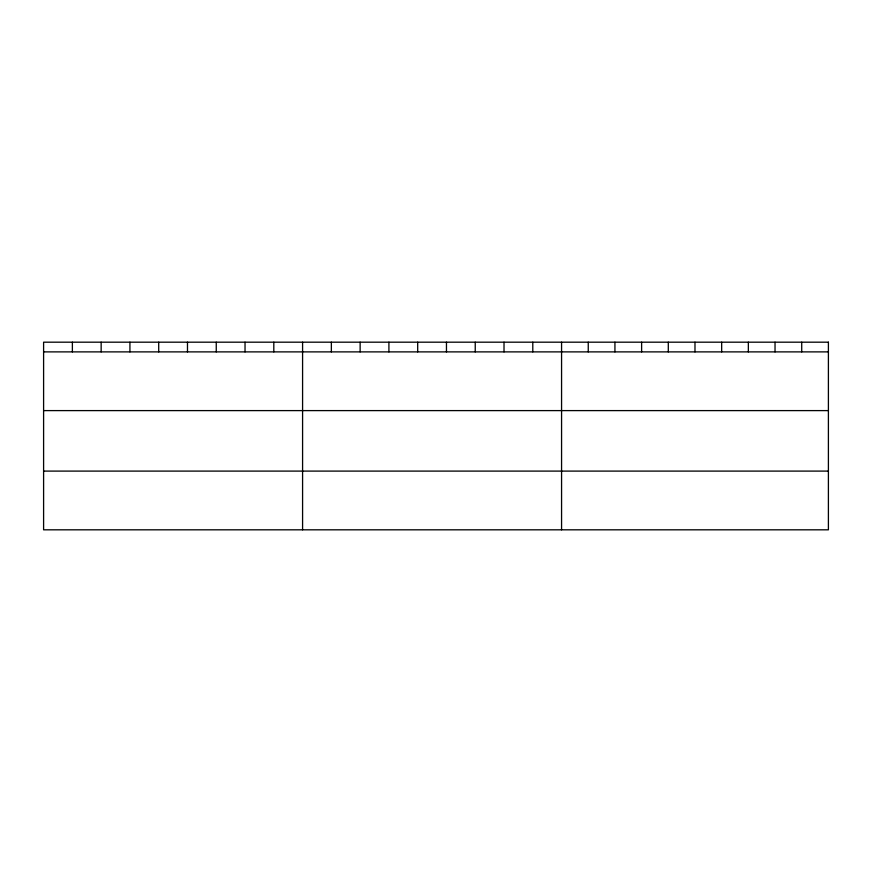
<?xml version="1.0" encoding="UTF-8"?>
<svg xmlns="http://www.w3.org/2000/svg" width="872" height="872" viewBox="0 0 872 872"><rect width="100%" height="100%" fill="white"/><g stroke="black" fill="none" stroke-linecap="round" stroke-linejoin="round"><path stroke-width="1.31" d="M43.6 351.885L828.4 351.885M43.6 410.603L828.4 410.603M43.6 471.098L828.4 471.098M801.717 342.184L801.717 351.885M775.034 342.184L775.034 351.885M748.35 342.184L748.35 351.885M721.667 342.184L721.667 351.885M694.984 342.184L694.984 351.885M668.301 342.184L668.301 351.885M641.618 342.184L641.618 351.885M614.934 342.184L614.934 351.885M588.251 342.184L588.251 351.885M561.568 342.184L561.568 529.816M532.792 342.184L532.792 351.885M504.016 342.184L504.016 351.885M475.24 342.184L475.24 351.885M446.464 342.184L446.464 351.885M417.688 342.184L417.688 351.885M388.912 342.184L388.912 351.885M360.136 342.184L360.136 351.885M331.36 342.184L331.36 351.885M302.584 342.184L302.584 529.816M273.808 342.184L273.808 351.885M245.032 342.184L245.032 351.885M216.256 342.184L216.256 351.885M187.48 342.184L187.48 351.885M158.704 342.184L158.704 351.885M129.928 342.184L129.928 351.885M101.152 342.184L101.152 351.885M72.376 342.184L72.376 351.885M828.4 342.184L43.6 342.184L43.6 529.816L828.4 529.816L828.4 342.184"/></g></svg>
